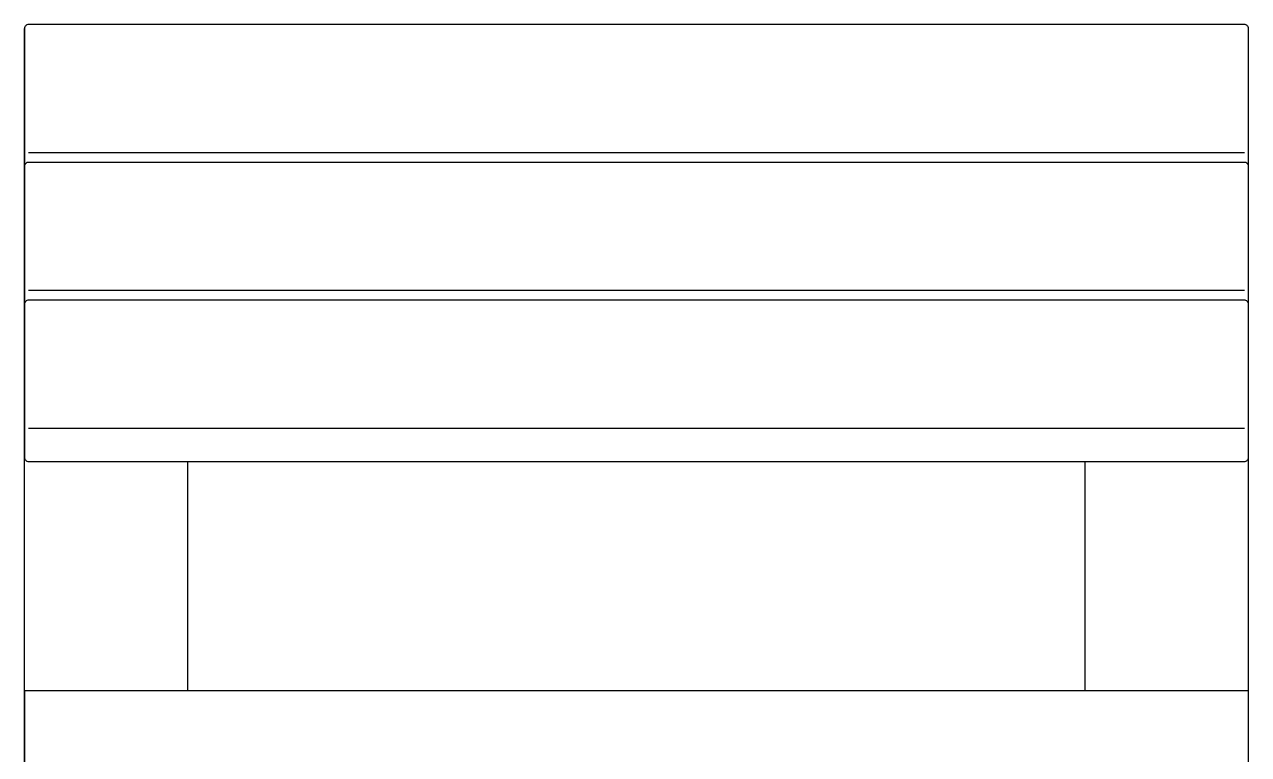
# Model space of a CAD drawing. Header units: millimetres. Extents: x 11004 to 16944, y 3085 to 7285.
# Drawn here: x 13301 to 13901, y 6422 to 6780 of the extents above; entities that cross this region are included whole.
import ezdxf

# ---------------------------------------------------------------- set-up
doc = ezdxf.new("R2010")
doc.units = ezdxf.units.MM
doc.header["$LTSCALE"] = 0.3

msp = doc.modelspace()

# ---------------------------------------------------------------- linework, layer by layer
for p, q in [((13300.94, 6015.86), (13300.94, 6777.97)), ((13900.94, 6010.43), (13900.94, 6772.53)), ((13898.94, 6717.08), (13302.94, 6717.08)), ((13898.94, 6649.49), (13302.94, 6649.49)), ((13898.94, 6581.89), (13302.94, 6581.89)), ((13380.94, 6453.36), (13380.94, 6565.71)), ((13820.94, 6453.36), (13820.94, 6565.71))]:
    msp.add_line(p, q)
for points in [[(13900.94, 6710.38), (13900.94, 6777.97, 0.414214), (13898.94, 6779.97), (13302.94, 6779.97, 0.414214), (13300.94, 6777.97), (13300.94, 6710.38)], [(13900.94, 6642.78), (13900.94, 6710.38, 0.414214), (13898.94, 6712.38), (13302.94, 6712.38, 0.414214), (13300.94, 6710.38), (13300.94, 6642.78)], [(13900.94, 6642.78), (13900.94, 6710.38, 0.414214), (13898.94, 6712.38), (13302.94, 6712.38, 0.414214), (13300.94, 6710.38), (13300.94, 6642.78)]]:
    msp.add_lwpolyline(points, format="xyb")
msp.add_lwpolyline([(13302.94, 6565.71), (13898.94, 6565.71, 0.414214), (13900.94, 6567.71), (13900.94, 6642.78, 0.414214), (13898.94, 6644.78), (13302.94, 6644.78, 0.414214), (13300.94, 6642.78), (13300.94, 6567.71, 0.414214)], format="xyb", close=True)
msp.add_lwpolyline([(13300.94, 6413.46), (13900.94, 6413.46), (13900.94, 6453.36), (13300.94, 6453.36)], close=True)

doc.saveas('drawing.dxf')
